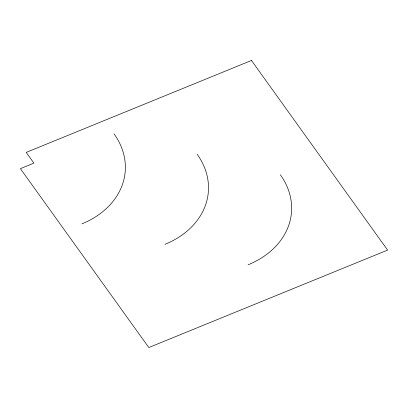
<?xml version="1.0" encoding="UTF-8"?>
<svg xmlns="http://www.w3.org/2000/svg" width="408" height="408" viewBox="0 0 408 408"><rect width="100%" height="100%" fill="white"/><g stroke="black" fill="none" stroke-linecap="round" stroke-linejoin="round"><path stroke-width="0.61" d="M114.062 133.865A86.323 66.703 4.8 0 1 81.865 223.89M197.197 154.306A86.323 66.703 4.8 0 1 165.005 244.331M280.337 174.746A86.323 66.703 4.8 0 1 248.146 264.772M251.471 60.471L26.209 152.398L33.915 163.129L20.4 168.647L148.823 347.529L387.6 250.089L251.471 60.471"/></g></svg>
